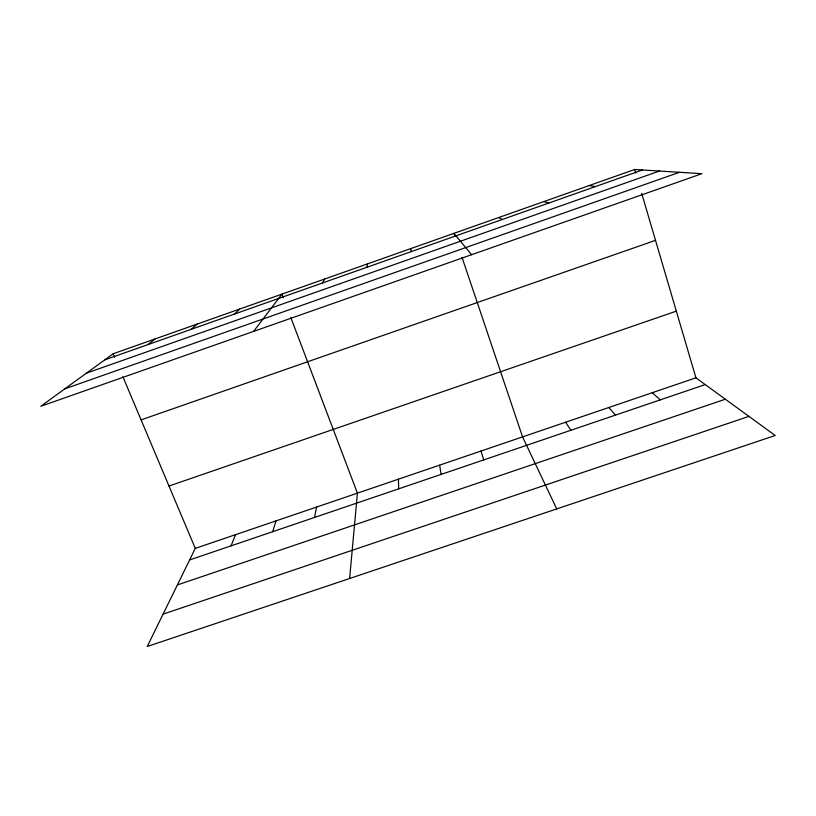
<?xml version="1.0" encoding="UTF-8"?>
<svg xmlns="http://www.w3.org/2000/svg" width="816" height="816" viewBox="0 0 816 816"><rect width="100%" height="100%" fill="white"/><g stroke="black" fill="none" stroke-linecap="round" stroke-linejoin="round"><path stroke-width="1.22" d="M349.625 578.503L357.418 493.15L290.843 317.628M366.863 267.301L367.516 263.884M314.486 517.477L316.608 507.052M272.677 531.695L275.981 520.894M231.05 545.853L235.549 534.664M695.936 377.828L195.289 548.383L147.227 646.507L775.2 435.499L695.936 377.828L641.672 193.29M322.636 282.928L324.615 279.041M253.582 331.408L281.928 294.127L283.264 297.646M234.835 313.936L239.435 309.142M191.26 329.317L197.156 324.074M147.9 344.627L155.071 338.946M113.189 353.746L40.8 406.266L701.903 173.696L634.675 169.493L113.189 353.746L114.648 357.194M104.744 359.866L642.457 169.983M86.414 373.167L659.42 171.044M64.872 388.804L679.432 172.298M141.086 419.883L655.513 240.353M168.994 486.04L676.331 311.151M189.628 559.939L705.218 384.581M177.388 584.939L725.332 399.218M163.088 614.132L748.925 416.374M589.142 185.579L595.476 186.568M543.844 201.583L548.74 203.082M498.78 217.505L502.238 219.494M652.28 392.7L660.226 399.881M608.838 407.5L615.458 415.109M471.597 254.714L453.931 233.356L454.747 235.753M565.59 422.229L570.904 430.267M556.726 508.909L522.566 436.897L462.04 257.397M122.879 376.717L195.289 548.383M480.991 451.054L483.755 459.908M634.675 169.493L635.725 173.063M410.621 248.656L411.315 251.614M439.61 465.151L441.13 474.402M398.422 479.186L398.718 488.825"/></g></svg>
